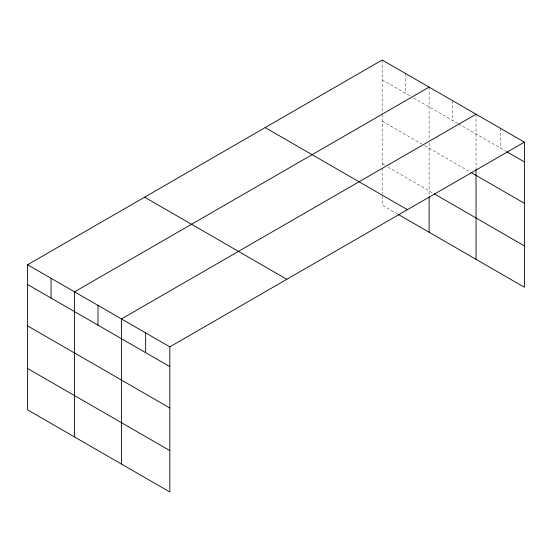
<?xml version="1.0" encoding="UTF-8"?>
<svg xmlns="http://www.w3.org/2000/svg" width="552" height="552" viewBox="0 0 552 552"><rect width="100%" height="100%" fill="white"/><g stroke="black" fill="none" stroke-linecap="round" stroke-linejoin="round"><path stroke-width="0.41" stroke-dasharray="2.76 2.07" d="M382.17 60.023L382.17 113.408M382.17 79.805L410.778 96.317M413.71 98.008L457.712 123.413M458.443 123.834L506.08 151.338M382.17 121.164L421.776 144.031M424.709 145.721L470.173 171.976M382.17 163.785L385.11 165.476M388.042 167.173L433.506 193.421M397.571 214.038L382.17 205.151L382.17 194.808M500.222 128.181L500.222 147.957M476.045 114.223L476.045 169.333M452.578 100.671L452.578 120.446M429.111 87.119L429.111 139.649M429.111 143.092L429.111 196.057M405.644 73.575L405.644 93.35M382.17 114.271L382.17 167.235M382.17 168.091L382.17 193.945"/><path stroke-width="0.83" d="M524.4 142.14L169.83 346.849L169.83 491.977L27.6 409.86L27.6 264.739L382.17 60.023L524.4 142.14L524.4 287.261L398.309 214.466M429.111 87.119L74.534 291.835L74.534 436.956M476.045 114.223L121.468 318.932L121.468 464.059M506.819 151.765L524.4 161.915M470.911 172.396L524.4 203.281M434.245 193.849L524.4 245.902M265.167 127.581L407.39 209.691M144.61 197.181L286.833 279.298M27.6 264.739L169.83 346.849M27.6 284.515L169.83 366.625M27.6 325.88L169.83 407.99M27.6 368.494L169.83 450.611M476.045 169.333L476.045 259.343M429.111 196.912L429.111 232.247M145.645 332.89L145.645 352.666M98.001 305.38L98.001 325.162M51.067 278.284L51.067 298.059"/></g></svg>
